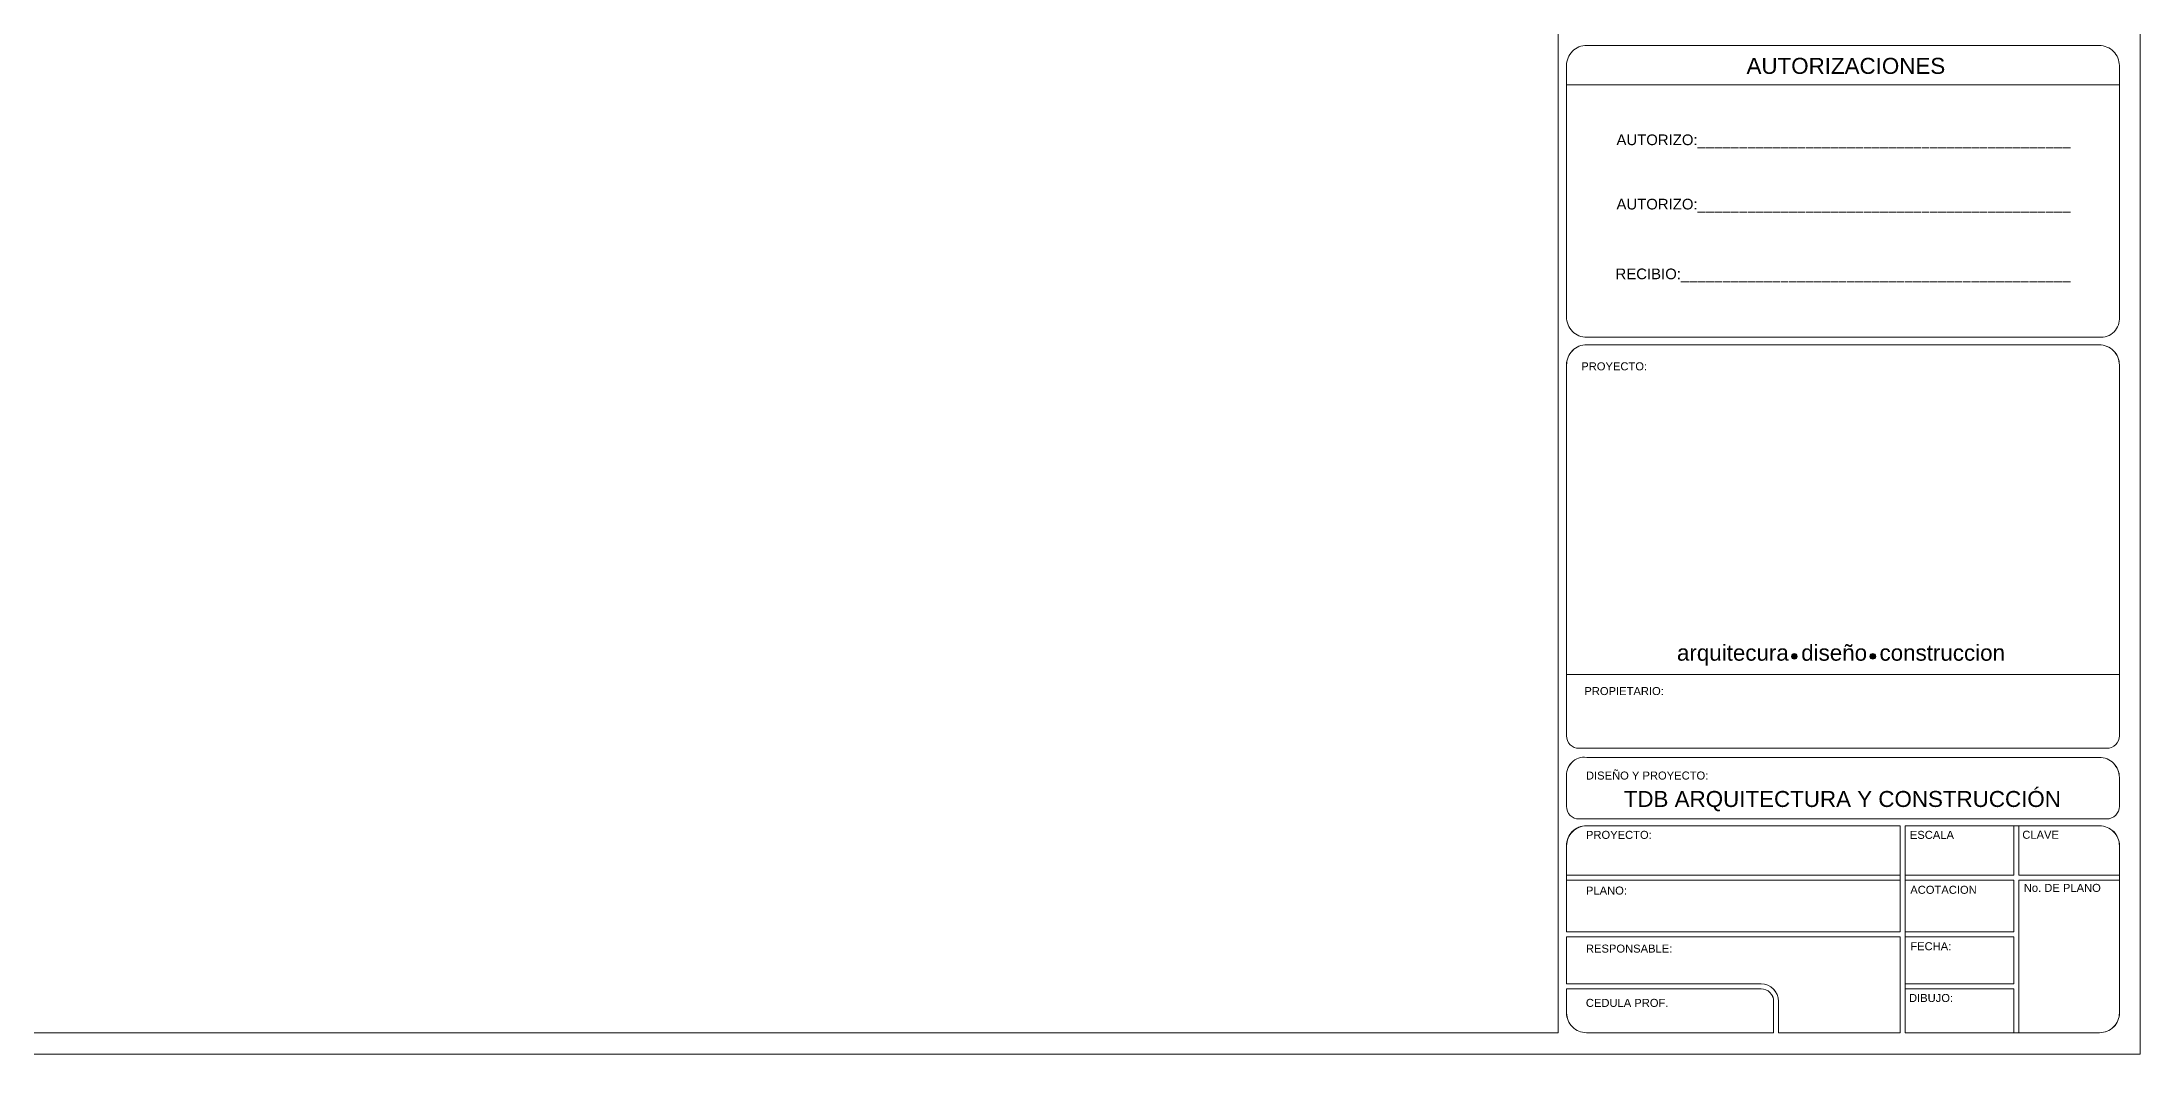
# Model space of a CAD drawing. Header units: metres. Extents: x 0 to 393, y 0 to 266.
# Drawn here: x 196.7 to 393.3, y 0 to 94.9 of the extents above; entities that cross this region are included whole.
import ezdxf

# ---------------------------------------------------------------- set-up
doc = ezdxf.new("R2010")
doc.units = ezdxf.units.M
doc.layers.get('0').update_dxf_attribs({"lineweight": 0})
doc.styles.get("Standard").update_dxf_attribs({"font": 'arial.ttf'})

msp = doc.modelspace()

# ---------------------------------------------------------------- hatches: boundary and pattern name
h = msp.add_hatch(color=256)
h.dxf.hatch_style = 1
h.paths.add_polyline_path([(361.18, 37.28, 1), (360.65, 37.28, 1)])
h = msp.add_hatch(color=256)
h.dxf.hatch_style = 1
h.paths.add_polyline_path([(368.55, 37.28, 1), (368.01, 37.28, 1)])

# ---------------------------------------------------------------- linework, layer by layer
msp.add_line((339.57, 90.84), (391.39, 90.84))
for points in [[(0, 0), (393.33, 0), (393.33, 266.34), (0, 266.34)], [(2, 2), (338.78, 2), (338.78, 264.34), (2, 264.34)], [(391.39, 90.84), (339.57, 90.84)], [(339.57, 35.59), (391.39, 35.59)], [(371.32, 16.78), (381.49, 16.78), (381.49, 21.39), (371.32, 21.39)], [(371.32, 16.78), (381.49, 16.78), (381.49, 21.39), (371.32, 21.39)], [(339.57, 11.46), (339.57, 16.31), (370.85, 16.31), (370.85, 11.46)], [(339.58, 11.46), (339.58, 16.31), (370.85, 16.31), (370.85, 11.46)], [(371.32, 11.46), (371.32, 16.31), (381.49, 16.31), (381.49, 11.46)], [(371.32, 11.46), (371.32, 16.31), (381.49, 16.31), (381.49, 11.46)], [(381.49, 6.58), (371.32, 6.58), (371.32, 10.99), (381.49, 10.99)], [(381.49, 6.58), (371.32, 6.58), (371.32, 10.99), (381.49, 10.99)], [(371.32, 2), (371.32, 6.11), (381.49, 6.11), (381.49, 2)], [(371.32, 2), (371.32, 6.11), (381.49, 6.11), (381.49, 2)]]:
    msp.add_lwpolyline(points, close=True)
for points in [[(339.57, 69.09, 0.422861), (341.46, 67.2), (389.5, 67.2, 0.469068), (391.39, 69.09), (391.39, 92.65, 0.414214), (389.5, 94.54), (341.46, 94.54, 0.422861), (339.57, 92.65)], [(340.75, 28.66, -0.436215), (339.57, 29.84), (339.57, 64.59, -0.422856), (341.46, 66.48), (389.5, 66.48, -0.414214), (391.39, 64.59), (391.39, 29.84, -0.414214), (390.21, 28.66)], [(340.75, 28.66, -0.436215), (339.58, 29.84), (339.58, 64.59, -0.422856), (341.46, 66.48), (389.51, 66.48, -0.414214), (391.39, 64.59), (391.39, 29.84, -0.414214), (390.21, 28.66)], [(340.75, 22.04, -0.436215), (339.57, 23.22), (339.57, 25.92, -0.49191), (341.46, 27.81), (389.5, 27.81, -0.414214), (391.39, 25.92), (391.39, 23.22, -0.414214), (390.21, 22.04)], [(340.75, 22.04, -0.436215), (339.58, 23.22), (339.58, 25.92, -0.49191), (341.46, 27.81), (389.51, 27.81, -0.414214), (391.39, 25.92), (391.39, 23.22, -0.414214), (390.21, 22.04)], [(339.57, 19.53, -0.414214), (341.43, 21.39), (370.85, 21.39), (370.85, 16.78), (339.57, 16.78), (339.57, 19.53, -0.414214)], [(370.85, 11.46), (370.85, 21.39), (341.43, 21.39, 0.422119), (339.57, 19.53), (339.57, 11.46)], [(339.58, 19.53, -0.414214), (341.43, 21.39), (370.85, 21.39), (370.85, 16.78), (339.58, 16.78), (339.58, 19.53, -0.414214)], [(370.85, 11.46), (370.85, 21.39), (341.43, 21.39, 0.422119), (339.58, 19.53), (339.58, 11.46)], [(389.54, 2), (371.32, 2), (371.32, 21.39), (389.54, 21.39, -0.414214), (391.39, 19.53), (391.39, 3.86, -0.414214)], [(389.54, 2), (371.32, 2), (371.32, 21.39), (389.54, 21.39, -0.414214), (391.4, 19.53), (391.4, 3.86, -0.414214)], [(391.39, 16.78), (381.96, 16.78), (381.96, 21.39), (389.54, 21.39, -0.414214), (391.39, 19.53)], [(391.4, 16.78), (381.97, 16.78), (381.97, 21.39), (389.54, 21.39, -0.414214), (391.4, 19.53)], [(389.53, 2), (381.97, 2), (381.97, 16.31), (391.39, 16.31), (391.39, 3.86, -0.414214)], [(389.54, 2), (381.97, 2), (381.97, 16.31), (391.39, 16.31), (391.39, 3.86, -0.414214)], [(359.45, 2), (359.45, 4.93, 0.40615), (357.8, 6.58), (339.57, 6.58), (339.57, 10.99), (370.85, 10.99), (370.85, 2)], [(359.45, 2), (359.45, 4.93, 0.40615), (357.81, 6.58), (339.58, 6.58), (339.58, 10.99), (370.85, 10.99), (370.85, 2)], [(358.98, 2), (341.43, 2, -0.414214), (339.57, 3.86), (339.57, 6.11), (357.8, 6.11, -0.414214), (358.98, 4.93)], [(358.98, 2), (341.43, 2, -0.414214), (339.58, 3.86), (339.58, 6.11), (357.81, 6.11, -0.414214), (358.98, 4.93)]]:
    msp.add_lwpolyline(points, format="xyb", close=True)
for centre in [(360.92, 37.28), (368.28, 37.28)]:
    msp.add_circle(centre, 0.267)

# ---------------------------------------------------------------- texts
for s, height, p in [('AUTORIZACIONES', 1.5, (356.44, 91.88)), ('AUTORIZO:_____________________________________________', 1, (344.25, 85.2)), ('AUTORIZO:_____________________________________________', 1, (344.25, 79.17)), ('RECIBIO:_______________________________________________', 1, (344.16, 72.63)), ('PROYECTO:', 0.75, (340.95, 64.09)), ('arquitecura  diseño  construccion ', 1.5, (349.92, 36.87)), ('PROPIETARIO:', 0.75, (341.24, 33.65)), ('DISEÑO Y PROYECTO:', 0.75, (341.39, 25.73)), ('TDB ARQUITECTURA Y CONSTRUCCIÓN', 1.5, (344.93, 23.16)), ('PROYECTO:', 0.75, (341.39, 20.17)), ('ESCALA', 0.75, (371.75, 20.17)), ('CLAVE', 0.75, (382.29, 20.18)), ('ACOTACION', 0.75, (371.79, 15.02)), ('No. DE PLANO', 0.75, (382.43, 15.2)), ('PLANO:', 0.75, (341.39, 14.95)), ('RESPONSABLE:', 0.75, (341.39, 9.51)), ('FECHA:', 0.75, (371.79, 9.73)), ('CEDULA PROF.', 0.75, (341.38, 4.42)), ('DIBUJO:', 0.75, (371.67, 4.88))]:
    msp.add_text(s, height=height).set_placement(p)

doc.saveas('drawing.dxf')
